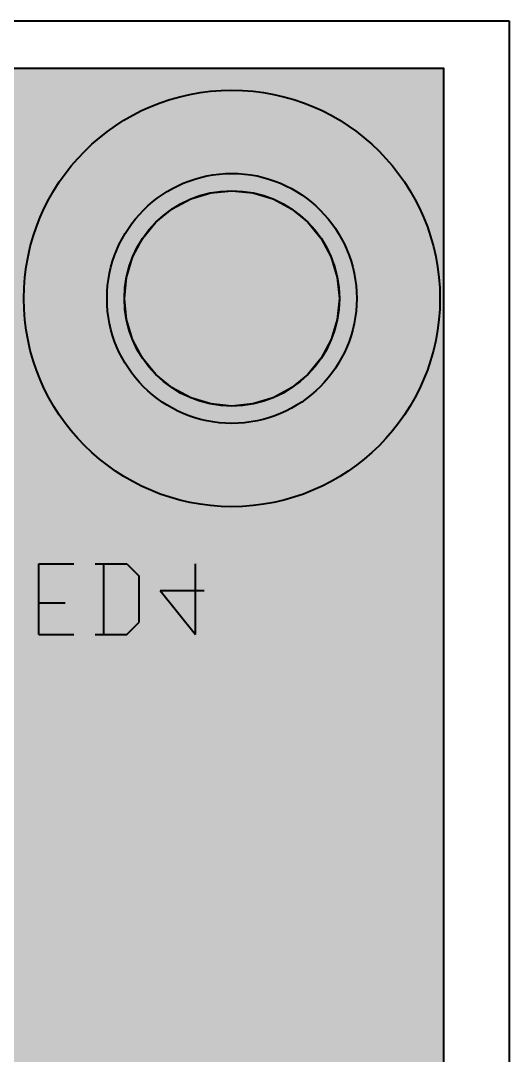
# Model space of a CAD drawing. Header units: millimetres. Extents: x 1.4 to 58.4, y 2.1 to 36.1.
# Drawn here: x 51.32 to 58.36, y 21.15 to 36.05 of the extents above; entities that cross this region are included whole.
import ezdxf

# ---------------------------------------------------------------- set-up
doc = ezdxf.new("R2010")
doc.units = ezdxf.units.MM
for name, color, linetype in [('bottom_copper', 7, 'Continuous'), ('bottom_silk', 7, 'Continuous'), ('drill_plated', 7, 'Continuous'), ('outline', 7, 'Continuous'), ('top_copper', 7, 'Continuous'), ('top_silk', 7, 'Continuous')]:
    doc.layers.add(name, color=color, linetype=linetype)

# ---------------------------------------------------------------- blocks, each defined once
blk = doc.blocks.new('Block1567')
at = {"layer": 'bottom_copper', "lineweight": 40}
blk.add_hatch(color=7, dxfattribs=at).paths.add_polyline_path([(8.814, 0), (1.778, 0), (1.778, 32.385), (8.814, 32.385), (8.814, 0)], flags=0)
at = {"layer": 'bottom_copper', "color": 7, "lineweight": 40}
blk.add_lwpolyline([(8.814, 0), (1.778, 0), (1.778, 32.385), (8.814, 32.385), (8.814, 0)], close=True, dxfattribs=at)

msp = doc.modelspace()

# ---------------------------------------------------------------- hatches: boundary and pattern name
at = {"layer": 'bottom_copper', "lineweight": 40}
msp.add_hatch(color=7, dxfattribs=at).paths.add_polyline_path([(55.88, 31.753), (55.792, 31.462), (55.649, 31.194), (55.456, 30.959), (55.221, 30.766), (54.953, 30.623), (54.662, 30.535), (54.36, 30.505), (54.058, 30.535), (53.767, 30.623), (53.499, 30.766), (53.264, 30.959), (53.071, 31.194), (52.928, 31.462), (52.84, 31.753), (52.81, 32.055), (52.84, 32.357), (52.928, 32.648), (53.071, 32.916), (53.264, 33.151), (53.499, 33.344), (53.767, 33.487), (54.058, 33.575), (54.36, 33.605), (54.662, 33.575), (54.953, 33.487), (55.221, 33.344), (55.456, 33.151), (55.649, 32.916), (55.792, 32.648), (55.88, 32.357), (55.91, 32.055), (55.88, 31.753)], flags=0)
at = {"layer": 'drill_plated', "lineweight": 40}
msp.add_hatch(color=7, dxfattribs=at).paths.add_polyline_path([(55.88, 31.753), (55.792, 31.462), (55.649, 31.194), (55.456, 30.959), (55.221, 30.766), (54.953, 30.623), (54.662, 30.535), (54.36, 30.505), (54.058, 30.535), (53.767, 30.623), (53.499, 30.766), (53.264, 30.959), (53.071, 31.194), (52.928, 31.462), (52.84, 31.753), (52.81, 32.055), (52.84, 32.357), (52.928, 32.648), (53.071, 32.916), (53.264, 33.151), (53.499, 33.344), (53.767, 33.487), (54.058, 33.575), (54.36, 33.605), (54.662, 33.575), (54.953, 33.487), (55.221, 33.344), (55.456, 33.151), (55.649, 32.916), (55.792, 32.648), (55.88, 32.357), (55.91, 32.055), (55.88, 31.753)], flags=0)
at = {"layer": 'top_copper', "lineweight": 40}
msp.add_hatch(color=7, dxfattribs=at).paths.add_polyline_path([(55.88, 31.753), (55.792, 31.462), (55.649, 31.194), (55.456, 30.959), (55.221, 30.766), (54.953, 30.623), (54.662, 30.535), (54.36, 30.505), (54.058, 30.535), (53.767, 30.623), (53.499, 30.766), (53.264, 30.959), (53.071, 31.194), (52.928, 31.462), (52.84, 31.753), (52.81, 32.055), (52.84, 32.357), (52.928, 32.648), (53.071, 32.916), (53.264, 33.151), (53.499, 33.344), (53.767, 33.487), (54.058, 33.575), (54.36, 33.605), (54.662, 33.575), (54.953, 33.487), (55.221, 33.344), (55.456, 33.151), (55.649, 32.916), (55.792, 32.648), (55.88, 32.357), (55.91, 32.055), (55.88, 31.753)], flags=0)

# ---------------------------------------------------------------- linework, layer by layer
at = {"layer": 'bottom_copper', "color": 7, "lineweight": 40}
for p, q in [((48.495, 35.373), (57.412, 35.373)), ((57.412, 35.373), (57.412, 2.988))]:
    msp.add_line(p, q, dxfattribs=at)
msp.add_lwpolyline([(55.88, 31.753), (55.792, 31.462), (55.649, 31.194), (55.456, 30.959), (55.221, 30.766), (54.953, 30.623), (54.662, 30.535), (54.36, 30.505), (54.058, 30.535), (53.767, 30.623), (53.499, 30.766), (53.264, 30.959), (53.071, 31.194), (52.928, 31.462), (52.84, 31.753), (52.81, 32.055), (52.84, 32.357), (52.928, 32.648), (53.071, 32.916), (53.264, 33.151), (53.499, 33.344), (53.767, 33.487), (54.058, 33.575), (54.36, 33.605), (54.662, 33.575), (54.953, 33.487), (55.221, 33.344), (55.456, 33.151), (55.649, 32.916), (55.792, 32.648), (55.88, 32.357), (55.91, 32.055), (55.88, 31.753)], close=True, dxfattribs=at)
for major_axis in [(1.8, 0), (1.55, 0)]:
    msp.add_ellipse((54.36, 32.055), major_axis=major_axis, ratio=1, dxfattribs=at)
at = {"layer": 'bottom_silk', "color": 7, "lineweight": 40}
for p, q in [((1.36, 36.055), (58.36, 36.055)), ((58.36, 36.055), (58.36, 2.055)), ((51.575, 28.231), (52.083, 28.231)), ((51.575, 27.215), (51.575, 28.231)), ((52.388, 28.231), (52.845, 28.231)), ((52.515, 27.215), (52.515, 28.231)), ((52.845, 28.231), (53.023, 28.053)), ((53.836, 27.215), (53.836, 28.231)), ((53.023, 27.393), (53.023, 28.053)), ((53.328, 27.85), (53.836, 27.215)), ((53.328, 27.85), (53.963, 27.85)), ((51.575, 27.672), (51.956, 27.672)), ((52.845, 27.215), (53.023, 27.393)), ((51.575, 27.215), (52.083, 27.215)), ((52.388, 27.215), (52.845, 27.215))]:
    msp.add_line(p, q, dxfattribs=at)
at = {"layer": 'drill_plated', "color": 7, "lineweight": 40}
msp.add_lwpolyline([(55.88, 31.753), (55.792, 31.462), (55.649, 31.194), (55.456, 30.959), (55.221, 30.766), (54.953, 30.623), (54.662, 30.535), (54.36, 30.505), (54.058, 30.535), (53.767, 30.623), (53.499, 30.766), (53.264, 30.959), (53.071, 31.194), (52.928, 31.462), (52.84, 31.753), (52.81, 32.055), (52.84, 32.357), (52.928, 32.648), (53.071, 32.916), (53.264, 33.151), (53.499, 33.344), (53.767, 33.487), (54.058, 33.575), (54.36, 33.605), (54.662, 33.575), (54.953, 33.487), (55.221, 33.344), (55.456, 33.151), (55.649, 32.916), (55.792, 32.648), (55.88, 32.357), (55.91, 32.055), (55.88, 31.753)], close=True, dxfattribs=at)
msp.add_ellipse((54.36, 32.055), major_axis=(1.55, 0), ratio=1, dxfattribs=at)
at = {"layer": 'outline', "color": 7, "lineweight": 40}
for p, q in [((1.36, 36.055), (58.36, 36.055)), ((58.36, 36.055), (58.36, 2.055))]:
    msp.add_line(p, q, dxfattribs=at)
at = {"layer": 'top_copper', "color": 7, "lineweight": 40}
msp.add_lwpolyline([(55.88, 31.753), (55.792, 31.462), (55.649, 31.194), (55.456, 30.959), (55.221, 30.766), (54.953, 30.623), (54.662, 30.535), (54.36, 30.505), (54.058, 30.535), (53.767, 30.623), (53.499, 30.766), (53.264, 30.959), (53.071, 31.194), (52.928, 31.462), (52.84, 31.753), (52.81, 32.055), (52.84, 32.357), (52.928, 32.648), (53.071, 32.916), (53.264, 33.151), (53.499, 33.344), (53.767, 33.487), (54.058, 33.575), (54.36, 33.605), (54.662, 33.575), (54.953, 33.487), (55.221, 33.344), (55.456, 33.151), (55.649, 32.916), (55.792, 32.648), (55.88, 32.357), (55.91, 32.055), (55.88, 31.753)], close=True, dxfattribs=at)
for major_axis in [(1.8, 0), (1.55, 0)]:
    msp.add_ellipse((54.36, 32.055), major_axis=major_axis, ratio=1, dxfattribs=at)
at = {"layer": 'top_silk', "color": 7, "lineweight": 40}
for p, q in [((1.36, 36.055), (58.36, 36.055)), ((58.36, 36.055), (58.36, 2.055))]:
    msp.add_line(p, q, dxfattribs=at)
msp.add_ellipse((54.36, 32.055), major_axis=(3, 0), ratio=1, dxfattribs=at)

# ---------------------------------------------------------------- block references
at = {"layer": 'bottom_copper'}
msp.add_blockref('Block1567', (48.598, 2.988), dxfattribs=at)

doc.saveas('drawing.dxf')
